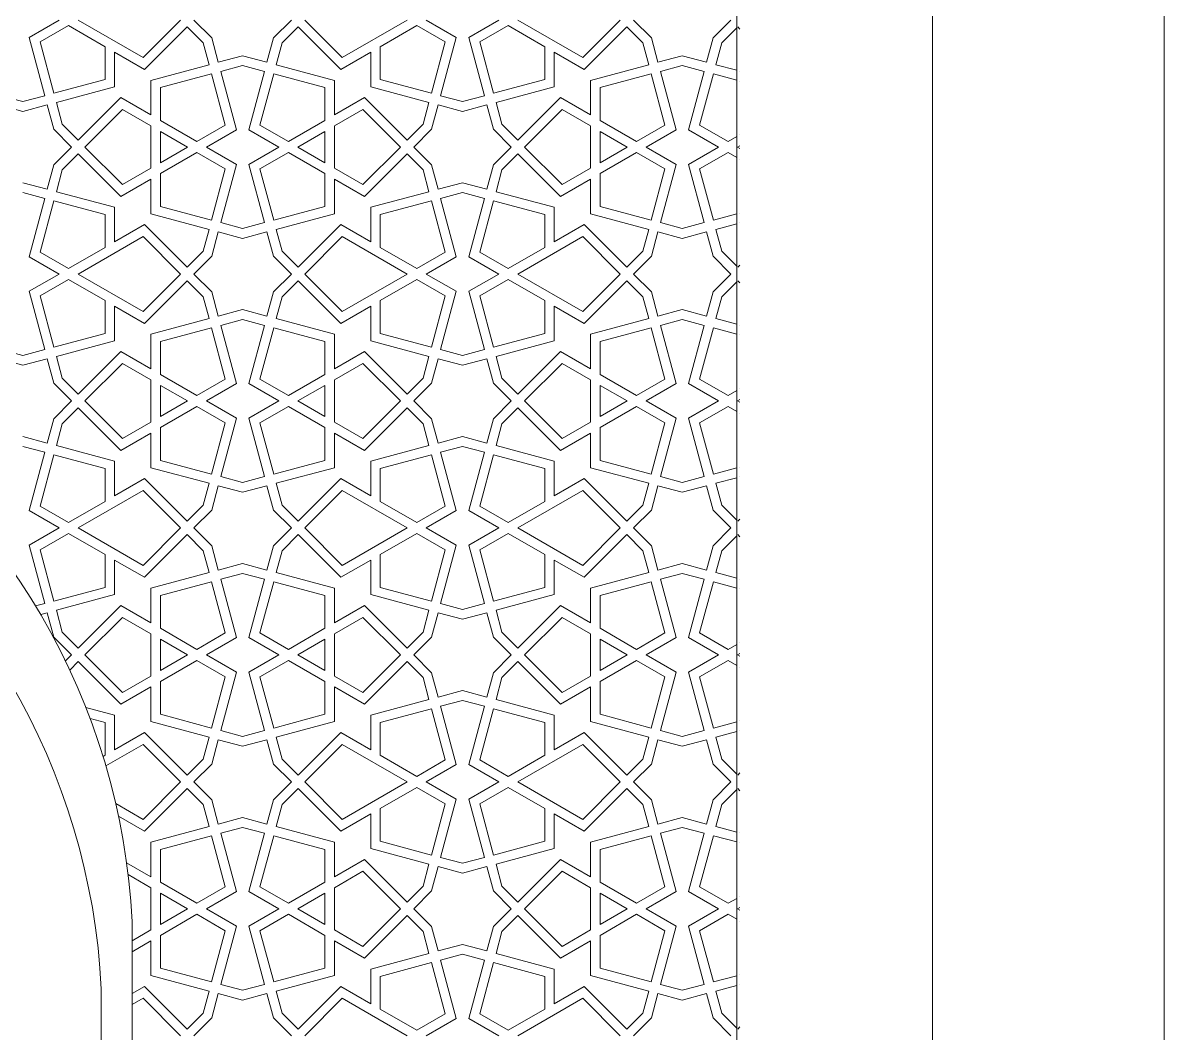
# Model space of a CAD drawing. Header units: metres. Extents: x 7064 to 15770, y 8440 to 11994.
# Drawn here: x 14855.9 to 15062.5, y 11085.3 to 11268.1 of the extents above; entities that cross this region are included whole.
import ezdxf

# ---------------------------------------------------------------- set-up
doc = ezdxf.new("R2010")
doc.units = ezdxf.units.M
doc.layers.add('GÖRÜNÜŞ 015-O4M', color=125, linetype='Continuous', lineweight=15)

msp = doc.modelspace()

# ---------------------------------------------------------------- linework, layer by layer
at = {"layer": 'GÖRÜNÜŞ 015-O4M', "color": 0}
for p, q in [((14857.054, 11265.489), (14862.48, 11268.621)), ((14859.057, 11264.659), (14864.2, 11267.628)), ((14870.814, 11263.81), (14864.2, 11267.628)), ((14877.676, 11261.834), (14865.92, 11268.621)), ((14884.464, 11268.621), (14877.676, 11261.834)), ((14885.68, 11267.405), (14877.959, 11259.684)), ((14888.579, 11264.506), (14885.68, 11267.405)), ((14890.122, 11265.396), (14886.897, 11268.621)), ((14901.293, 11265.396), (14904.518, 11268.621)), ((14902.835, 11264.506), (14905.735, 11267.405)), ((14905.735, 11267.405), (14913.456, 11259.684)), ((14906.951, 11268.621), (14913.739, 11261.834)), ((14913.739, 11261.834), (14925.495, 11268.621)), ((14920.601, 11263.81), (14927.215, 11267.628)), ((14932.358, 11264.659), (14927.215, 11267.628)), ((14934.361, 11265.489), (14928.935, 11268.621)), ((14936.629, 11265.489), (14942.055, 11268.621)), ((14938.632, 11264.659), (14943.775, 11267.628)), ((14950.389, 11263.81), (14943.775, 11267.628)), ((14957.252, 11261.834), (14945.495, 11268.621)), ((14964.04, 11268.621), (14957.252, 11261.834)), ((14965.256, 11267.405), (14957.535, 11259.684)), ((14968.155, 11264.506), (14965.256, 11267.405)), ((14969.697, 11265.396), (14966.472, 11268.621)), ((14980.869, 11265.396), (14984.094, 11268.621)), ((14982.411, 11264.506), (14985.127, 11267.222)), ((14985.31, 11267.405), (14985.707, 11267.008)), ((14859.88, 11254.942), (14857.054, 11265.489)), ((14861.541, 11255.387), (14859.057, 11264.659)), ((14890.122, 11265.396), (14891.302, 11260.991)), ((14901.293, 11265.396), (14900.113, 11260.991)), ((14929.874, 11255.387), (14932.358, 11264.659)), ((14931.535, 11254.942), (14934.361, 11265.489)), ((14939.455, 11254.942), (14936.629, 11265.489)), ((14941.117, 11255.387), (14938.632, 11264.659)), ((14969.697, 11265.396), (14970.878, 11260.991)), ((14980.869, 11265.396), (14979.688, 11260.991)), ((14870.814, 11257.871), (14870.814, 11263.81)), ((14877.959, 11259.684), (14872.534, 11262.817)), ((14872.534, 11256.552), (14872.534, 11262.817)), ((14888.579, 11264.506), (14889.641, 11260.546)), ((14902.835, 11264.506), (14901.774, 11260.546)), ((14913.456, 11259.684), (14918.881, 11262.817)), ((14918.881, 11256.552), (14918.881, 11262.817)), ((14920.601, 11257.871), (14920.601, 11263.81)), ((14950.389, 11257.871), (14950.389, 11263.81)), ((14957.535, 11259.684), (14952.109, 11262.817)), ((14952.109, 11256.552), (14952.109, 11262.817)), ((14968.155, 11264.506), (14969.216, 11260.546)), ((14982.411, 11264.506), (14981.35, 11260.546)), ((14889.641, 11260.546), (14879.094, 11257.72)), ((14895.707, 11262.171), (14891.302, 11260.991)), ((14895.707, 11262.171), (14900.113, 11260.991)), ((14901.774, 11260.546), (14912.321, 11257.72)), ((14969.216, 11260.546), (14958.669, 11257.72)), ((14975.283, 11262.171), (14970.878, 11260.991)), ((14975.283, 11262.171), (14979.688, 11260.991)), ((14981.35, 11260.546), (14985.127, 11259.534)), ((14890.086, 11258.884), (14880.814, 11256.4)), ((14890.086, 11258.884), (14892.57, 11249.612)), ((14895.707, 11260.391), (14891.747, 11259.33)), ((14891.747, 11259.33), (14894.573, 11248.782)), ((14895.707, 11260.391), (14899.668, 11259.33)), ((14899.668, 11259.33), (14896.842, 11248.782)), ((14901.329, 11258.884), (14898.845, 11249.612)), ((14901.329, 11258.884), (14910.601, 11256.4)), ((14969.661, 11258.884), (14960.389, 11256.4)), ((14969.661, 11258.884), (14972.146, 11249.612)), ((14975.283, 11260.391), (14971.323, 11259.33)), ((14971.323, 11259.33), (14974.149, 11248.782)), ((14975.283, 11260.391), (14979.243, 11259.33)), ((14979.243, 11259.33), (14976.417, 11248.782)), ((14980.905, 11258.884), (14978.42, 11249.612)), ((14980.905, 11258.884), (14985.127, 11257.753)), ((14985.702, 11259.38), (14985.707, 11259.378)), ((14861.541, 11255.387), (14870.814, 11257.871)), ((14861.986, 11253.725), (14872.534, 11256.552)), ((14879.094, 11257.72), (14879.094, 11251.455)), ((14880.814, 11256.4), (14880.814, 11250.461)), ((14910.601, 11256.4), (14910.601, 11250.461)), ((14912.321, 11257.72), (14912.321, 11251.455)), ((14929.428, 11253.725), (14918.881, 11256.552)), ((14929.874, 11255.387), (14920.601, 11257.871)), ((14941.117, 11255.387), (14950.389, 11257.871)), ((14941.562, 11253.725), (14952.109, 11256.552)), ((14958.669, 11257.72), (14958.669, 11251.455)), ((14960.389, 11256.4), (14960.389, 11250.461)), ((14985.702, 11257.599), (14985.707, 11257.597)), ((14855.92, 11253.881), (14851.959, 11254.942)), ((14855.92, 11253.881), (14859.88, 11254.942)), ((14865.947, 11246.866), (14873.668, 11254.587)), ((14873.668, 11254.587), (14879.094, 11251.455)), ((14917.747, 11254.587), (14912.321, 11251.455)), ((14925.468, 11246.866), (14917.747, 11254.587)), ((14935.495, 11253.881), (14931.535, 11254.942)), ((14935.495, 11253.881), (14939.455, 11254.942)), ((14945.522, 11246.866), (14953.243, 11254.587)), ((14953.243, 11254.587), (14958.669, 11251.455)), ((14855.92, 11252.1), (14851.514, 11253.28)), ((14855.92, 11252.1), (14860.325, 11253.28)), ((14861.506, 11248.875), (14860.325, 11253.28)), ((14863.048, 11249.765), (14861.986, 11253.725)), ((14867.163, 11245.65), (14873.951, 11252.438)), ((14873.951, 11252.438), (14879.094, 11249.468)), ((14917.464, 11252.438), (14912.321, 11249.468)), ((14924.252, 11245.65), (14917.464, 11252.438)), ((14928.367, 11249.765), (14929.428, 11253.725)), ((14929.909, 11248.875), (14931.09, 11253.28)), ((14935.495, 11252.1), (14931.09, 11253.28)), ((14935.495, 11252.1), (14939.901, 11253.28)), ((14941.081, 11248.875), (14939.901, 11253.28)), ((14942.623, 11249.765), (14941.562, 11253.725)), ((14946.739, 11245.65), (14953.526, 11252.438)), ((14953.526, 11252.438), (14958.669, 11249.468)), ((14880.814, 11250.461), (14887.428, 11246.643)), ((14910.601, 11250.461), (14903.987, 11246.643)), ((14960.389, 11250.461), (14967.003, 11246.643)), ((14861.506, 11248.875), (14864.731, 11245.65)), ((14863.048, 11249.765), (14865.947, 11246.866)), ((14879.094, 11241.831), (14879.094, 11249.468)), ((14880.814, 11248.475), (14885.708, 11245.65)), ((14880.814, 11242.824), (14880.814, 11248.475)), ((14887.428, 11246.643), (14892.57, 11249.612)), ((14889.148, 11245.65), (14894.573, 11248.782)), ((14902.267, 11245.65), (14896.842, 11248.782)), ((14903.987, 11246.643), (14898.845, 11249.612)), ((14910.601, 11248.475), (14905.707, 11245.65)), ((14910.601, 11242.824), (14910.601, 11248.475)), ((14912.321, 11241.831), (14912.321, 11249.468)), ((14928.367, 11249.765), (14925.468, 11246.866)), ((14929.909, 11248.875), (14926.684, 11245.65)), ((14941.081, 11248.875), (14944.306, 11245.65)), ((14942.623, 11249.765), (14945.522, 11246.866)), ((14958.669, 11241.831), (14958.669, 11249.468)), ((14960.389, 11248.475), (14965.283, 11245.65)), ((14960.389, 11242.824), (14960.389, 11248.475)), ((14967.003, 11246.643), (14972.146, 11249.612)), ((14968.723, 11245.65), (14974.149, 11248.782)), ((14981.843, 11245.65), (14976.417, 11248.782)), ((14983.563, 11246.643), (14978.42, 11249.612)), ((14985.127, 11247.546), (14983.563, 11246.643)), ((14985.707, 11247.881), (14985.702, 11247.878)), ((14861.506, 11242.425), (14864.731, 11245.65)), ((14863.048, 11241.535), (14865.947, 11244.434)), ((14865.947, 11244.434), (14873.668, 11236.713)), ((14867.163, 11245.65), (14873.951, 11238.862)), ((14880.814, 11242.824), (14885.708, 11245.65)), ((14880.814, 11240.838), (14887.428, 11244.657)), ((14887.428, 11244.657), (14892.57, 11241.688)), ((14889.148, 11245.65), (14894.573, 11242.517)), ((14902.267, 11245.65), (14896.842, 11242.517)), ((14903.987, 11244.657), (14898.845, 11241.688)), ((14910.601, 11240.838), (14903.987, 11244.657)), ((14910.601, 11242.824), (14905.707, 11245.65)), ((14924.252, 11245.65), (14917.464, 11238.862)), ((14925.468, 11244.434), (14917.747, 11236.713)), ((14928.367, 11241.535), (14925.468, 11244.434)), ((14929.909, 11242.425), (14926.684, 11245.65)), ((14941.081, 11242.425), (14944.306, 11245.65)), ((14942.623, 11241.535), (14945.522, 11244.434)), ((14945.522, 11244.434), (14953.243, 11236.713)), ((14946.739, 11245.65), (14953.526, 11238.862)), ((14960.389, 11242.824), (14965.283, 11245.65)), ((14960.389, 11240.838), (14967.003, 11244.657)), ((14967.003, 11244.657), (14972.146, 11241.688)), ((14968.723, 11245.65), (14974.149, 11242.517)), ((14981.843, 11245.65), (14976.417, 11242.517)), ((14983.563, 11244.657), (14978.42, 11241.688)), ((14985.127, 11243.754), (14983.563, 11244.657)), ((14985.707, 11245.895), (14985.283, 11245.65)), ((14985.707, 11245.405), (14985.283, 11245.65)), ((14861.506, 11242.425), (14860.325, 11238.019)), ((14891.747, 11231.97), (14894.573, 11242.517)), ((14899.668, 11231.97), (14896.842, 11242.517)), ((14929.909, 11242.425), (14931.09, 11238.019)), ((14941.081, 11242.425), (14939.901, 11238.019)), ((14971.323, 11231.97), (14974.149, 11242.517)), ((14979.243, 11231.97), (14976.417, 11242.517)), ((14985.707, 11243.419), (14985.702, 11243.422)), ((14863.048, 11241.535), (14861.986, 11237.574)), ((14873.951, 11238.862), (14879.094, 11241.831)), ((14880.814, 11234.9), (14880.814, 11240.838)), ((14890.086, 11232.415), (14892.57, 11241.688)), ((14901.329, 11232.415), (14898.845, 11241.688)), ((14910.601, 11234.9), (14910.601, 11240.838)), ((14917.464, 11238.862), (14912.321, 11241.831)), ((14928.367, 11241.535), (14929.428, 11237.574)), ((14942.623, 11241.535), (14941.562, 11237.574)), ((14953.526, 11238.862), (14958.669, 11241.831)), ((14960.389, 11234.9), (14960.389, 11240.838)), ((14969.661, 11232.415), (14972.146, 11241.688)), ((14980.905, 11232.415), (14978.42, 11241.688)), ((14855.92, 11239.2), (14860.325, 11238.019)), ((14873.668, 11236.713), (14879.094, 11239.845)), ((14879.094, 11233.58), (14879.094, 11239.845)), ((14912.321, 11233.58), (14912.321, 11239.845)), ((14917.747, 11236.713), (14912.321, 11239.845)), ((14935.495, 11239.2), (14931.09, 11238.019)), ((14935.495, 11239.2), (14939.901, 11238.019)), ((14953.243, 11236.713), (14958.669, 11239.845)), ((14958.669, 11233.58), (14958.669, 11239.845)), ((14855.92, 11237.419), (14859.88, 11236.358)), ((14859.88, 11236.358), (14857.054, 11225.811)), ((14861.541, 11235.913), (14859.057, 11226.641)), ((14861.541, 11235.913), (14870.814, 11233.428)), ((14861.986, 11237.574), (14872.534, 11234.748)), ((14929.428, 11237.574), (14918.881, 11234.748)), ((14929.874, 11235.913), (14920.601, 11233.428)), ((14929.874, 11235.913), (14932.358, 11226.641)), ((14935.495, 11237.419), (14931.535, 11236.358)), ((14931.535, 11236.358), (14934.361, 11225.811)), ((14935.495, 11237.419), (14939.455, 11236.358)), ((14939.455, 11236.358), (14936.629, 11225.811)), ((14941.117, 11235.913), (14938.632, 11226.641)), ((14941.117, 11235.913), (14950.389, 11233.428)), ((14941.562, 11237.574), (14952.109, 11234.748)), ((14872.534, 11234.748), (14872.534, 11228.483)), ((14890.086, 11232.415), (14880.814, 11234.9)), ((14901.329, 11232.415), (14910.601, 11234.9)), ((14918.881, 11234.748), (14918.881, 11228.483)), ((14952.109, 11234.748), (14952.109, 11228.483)), ((14969.661, 11232.415), (14960.389, 11234.9)), ((14985.702, 11233.701), (14985.707, 11233.702)), ((14870.814, 11233.428), (14870.814, 11227.49)), ((14877.959, 11231.616), (14872.534, 11228.483)), ((14885.68, 11223.895), (14877.959, 11231.616)), ((14889.641, 11230.754), (14879.094, 11233.58)), ((14895.707, 11230.909), (14891.747, 11231.97)), ((14895.707, 11230.909), (14899.668, 11231.97)), ((14901.774, 11230.754), (14912.321, 11233.58)), ((14905.735, 11223.895), (14913.456, 11231.616)), ((14913.456, 11231.616), (14918.881, 11228.483)), ((14920.601, 11233.428), (14920.601, 11227.49)), ((14950.389, 11233.428), (14950.389, 11227.49)), ((14957.535, 11231.616), (14952.109, 11228.483)), ((14965.256, 11223.895), (14957.535, 11231.616)), ((14969.216, 11230.754), (14958.669, 11233.58)), ((14975.283, 11230.909), (14971.323, 11231.97)), ((14975.283, 11230.909), (14979.243, 11231.97)), ((14980.905, 11232.415), (14985.127, 11233.547)), ((14981.35, 11230.754), (14985.127, 11231.766)), ((14985.702, 11231.92), (14985.707, 11231.922)), ((14888.579, 11226.794), (14889.641, 11230.754)), ((14890.122, 11225.903), (14891.302, 11230.309)), ((14895.707, 11229.128), (14891.302, 11230.309)), ((14895.707, 11229.128), (14900.113, 11230.309)), ((14901.293, 11225.903), (14900.113, 11230.309)), ((14902.835, 11226.794), (14901.774, 11230.754)), ((14968.155, 11226.794), (14969.216, 11230.754)), ((14969.697, 11225.903), (14970.878, 11230.309)), ((14975.283, 11229.128), (14970.878, 11230.309)), ((14975.283, 11229.128), (14979.688, 11230.309)), ((14980.869, 11225.903), (14979.688, 11230.309)), ((14982.411, 11226.794), (14981.35, 11230.754)), ((14870.814, 11227.49), (14864.2, 11223.671)), ((14877.676, 11229.466), (14865.92, 11222.678)), ((14884.464, 11222.678), (14877.676, 11229.466)), ((14906.951, 11222.678), (14913.739, 11229.466)), ((14913.739, 11229.466), (14925.495, 11222.678)), ((14920.601, 11227.49), (14927.215, 11223.671)), ((14950.389, 11227.49), (14943.775, 11223.671)), ((14957.252, 11229.466), (14945.495, 11222.678)), ((14964.04, 11222.678), (14957.252, 11229.466)), ((14857.054, 11225.811), (14862.48, 11222.678)), ((14859.057, 11226.641), (14864.2, 11223.671)), ((14888.579, 11226.794), (14885.68, 11223.895)), ((14890.122, 11225.903), (14886.897, 11222.678)), ((14901.293, 11225.903), (14904.518, 11222.678)), ((14902.835, 11226.794), (14905.735, 11223.895)), ((14932.358, 11226.641), (14927.215, 11223.671)), ((14934.361, 11225.811), (14928.935, 11222.678)), ((14936.629, 11225.811), (14942.055, 11222.678)), ((14938.632, 11226.641), (14943.775, 11223.671)), ((14968.155, 11226.794), (14965.256, 11223.895)), ((14969.697, 11225.903), (14966.472, 11222.678)), ((14980.869, 11225.903), (14984.094, 11222.678)), ((14982.411, 11226.794), (14985.127, 11224.078)), ((14985.31, 11223.895), (14985.707, 11224.292)), ((14857.054, 11219.546), (14862.48, 11222.678)), ((14859.057, 11218.716), (14864.2, 11221.685)), ((14870.814, 11217.867), (14864.2, 11221.685)), ((14877.676, 11215.891), (14865.92, 11222.678)), ((14884.464, 11222.678), (14877.676, 11215.891)), ((14885.68, 11221.462), (14877.959, 11213.741)), ((14888.579, 11218.563), (14885.68, 11221.462)), ((14890.122, 11219.453), (14886.897, 11222.678)), ((14901.293, 11219.453), (14904.518, 11222.678)), ((14902.835, 11218.563), (14905.735, 11221.462)), ((14905.735, 11221.462), (14913.456, 11213.741)), ((14906.951, 11222.678), (14913.739, 11215.891)), ((14913.739, 11215.891), (14925.495, 11222.678)), ((14920.601, 11217.867), (14927.215, 11221.685)), ((14932.358, 11218.716), (14927.215, 11221.685)), ((14934.361, 11219.546), (14928.935, 11222.678)), ((14936.629, 11219.546), (14942.055, 11222.678)), ((14938.632, 11218.716), (14943.775, 11221.685)), ((14950.389, 11217.867), (14943.775, 11221.685)), ((14957.252, 11215.891), (14945.495, 11222.678)), ((14964.04, 11222.678), (14957.252, 11215.891)), ((14965.256, 11221.462), (14957.535, 11213.741)), ((14968.155, 11218.563), (14965.256, 11221.462)), ((14969.697, 11219.453), (14966.472, 11222.678)), ((14980.869, 11219.453), (14984.094, 11222.678)), ((14982.411, 11218.563), (14985.127, 11221.279)), ((14985.31, 11221.462), (14985.707, 11221.065)), ((14859.88, 11208.999), (14857.054, 11219.546)), ((14890.122, 11219.453), (14891.302, 11215.048)), ((14901.293, 11219.453), (14900.113, 11215.048)), ((14931.535, 11208.999), (14934.361, 11219.546)), ((14939.455, 11208.999), (14936.629, 11219.546)), ((14969.697, 11219.453), (14970.878, 11215.048)), ((14980.869, 11219.453), (14979.688, 11215.048)), ((14861.541, 11209.444), (14859.057, 11218.716)), ((14870.814, 11211.928), (14870.814, 11217.867)), ((14888.579, 11218.563), (14889.641, 11214.603)), ((14902.835, 11218.563), (14901.774, 11214.603)), ((14920.601, 11211.928), (14920.601, 11217.867)), ((14929.874, 11209.444), (14932.358, 11218.716)), ((14941.117, 11209.444), (14938.632, 11218.716)), ((14950.389, 11211.928), (14950.389, 11217.867)), ((14968.155, 11218.563), (14969.216, 11214.603)), ((14982.411, 11218.563), (14981.35, 11214.603)), ((14877.959, 11213.741), (14872.534, 11216.874)), ((14872.534, 11210.609), (14872.534, 11216.874)), ((14895.707, 11216.228), (14891.302, 11215.048)), ((14895.707, 11216.228), (14900.113, 11215.048)), ((14913.456, 11213.741), (14918.881, 11216.874)), ((14918.881, 11210.609), (14918.881, 11216.874)), ((14957.535, 11213.741), (14952.109, 11216.874)), ((14952.109, 11210.609), (14952.109, 11216.874)), ((14975.283, 11216.228), (14970.878, 11215.048)), ((14975.283, 11216.228), (14979.688, 11215.048)), ((14889.641, 11214.603), (14879.094, 11211.777)), ((14895.707, 11214.448), (14891.747, 11213.387)), ((14891.747, 11213.387), (14894.573, 11202.839)), ((14895.707, 11214.448), (14899.668, 11213.387)), ((14899.668, 11213.387), (14896.842, 11202.839)), ((14901.774, 11214.603), (14912.321, 11211.777)), ((14969.216, 11214.603), (14958.669, 11211.777)), ((14975.283, 11214.448), (14971.323, 11213.387)), ((14971.323, 11213.387), (14974.149, 11202.839)), ((14975.283, 11214.448), (14979.243, 11213.387)), ((14979.243, 11213.387), (14976.417, 11202.839)), ((14981.35, 11214.603), (14985.127, 11213.591)), ((14985.702, 11213.437), (14985.707, 11213.435)), ((14861.541, 11209.444), (14870.814, 11211.928)), ((14879.094, 11211.777), (14879.094, 11205.512)), ((14890.086, 11212.941), (14880.814, 11210.457)), ((14890.086, 11212.941), (14892.57, 11203.669)), ((14901.329, 11212.941), (14898.845, 11203.669)), ((14901.329, 11212.941), (14910.601, 11210.457)), ((14912.321, 11211.777), (14912.321, 11205.512)), ((14929.874, 11209.444), (14920.601, 11211.928)), ((14941.117, 11209.444), (14950.389, 11211.928)), ((14958.669, 11211.777), (14958.669, 11205.512)), ((14969.661, 11212.941), (14960.389, 11210.457)), ((14969.661, 11212.941), (14972.146, 11203.669)), ((14980.905, 11212.941), (14978.42, 11203.669)), ((14980.905, 11212.941), (14985.127, 11211.81)), ((14985.702, 11211.656), (14985.707, 11211.654)), ((14855.92, 11207.938), (14851.959, 11208.999)), ((14855.92, 11207.938), (14859.88, 11208.999)), ((14861.986, 11207.782), (14872.534, 11210.609)), ((14880.814, 11210.457), (14880.814, 11204.519)), ((14910.601, 11210.457), (14910.601, 11204.519)), ((14929.428, 11207.782), (14918.881, 11210.609)), ((14935.495, 11207.938), (14931.535, 11208.999)), ((14935.495, 11207.938), (14939.455, 11208.999)), ((14941.562, 11207.782), (14952.109, 11210.609)), ((14960.389, 11210.457), (14960.389, 11204.519)), ((14855.92, 11206.157), (14851.514, 11207.337)), ((14855.92, 11206.157), (14860.325, 11207.337)), ((14861.506, 11202.932), (14860.325, 11207.337)), ((14863.048, 11203.822), (14861.986, 11207.782)), ((14865.947, 11200.923), (14873.668, 11208.644)), ((14873.668, 11208.644), (14879.094, 11205.512)), ((14917.747, 11208.644), (14912.321, 11205.512)), ((14925.468, 11200.923), (14917.747, 11208.644)), ((14928.367, 11203.822), (14929.428, 11207.782)), ((14929.909, 11202.932), (14931.09, 11207.337)), ((14935.495, 11206.157), (14931.09, 11207.337)), ((14935.495, 11206.157), (14939.901, 11207.337)), ((14941.081, 11202.932), (14939.901, 11207.337)), ((14942.623, 11203.822), (14941.562, 11207.782)), ((14945.522, 11200.923), (14953.243, 11208.644)), ((14953.243, 11208.644), (14958.669, 11205.512)), ((14867.163, 11199.707), (14873.951, 11206.495)), ((14873.951, 11206.495), (14879.094, 11203.525)), ((14917.464, 11206.495), (14912.321, 11203.525)), ((14924.252, 11199.707), (14917.464, 11206.495)), ((14946.739, 11199.707), (14953.526, 11206.495)), ((14953.526, 11206.495), (14958.669, 11203.525)), ((14861.506, 11202.932), (14864.731, 11199.707)), ((14863.048, 11203.822), (14865.947, 11200.923)), ((14879.094, 11195.888), (14879.094, 11203.525)), ((14880.814, 11204.519), (14887.428, 11200.7)), ((14887.428, 11200.7), (14892.57, 11203.669)), ((14889.148, 11199.707), (14894.573, 11202.839)), ((14902.267, 11199.707), (14896.842, 11202.839)), ((14903.987, 11200.7), (14898.845, 11203.669)), ((14910.601, 11204.519), (14903.987, 11200.7)), ((14912.321, 11195.888), (14912.321, 11203.525)), ((14928.367, 11203.822), (14925.468, 11200.923)), ((14929.909, 11202.932), (14926.684, 11199.707)), ((14941.081, 11202.932), (14944.306, 11199.707)), ((14942.623, 11203.822), (14945.522, 11200.923)), ((14958.669, 11195.888), (14958.669, 11203.525)), ((14960.389, 11204.519), (14967.003, 11200.7)), ((14967.003, 11200.7), (14972.146, 11203.669)), ((14968.723, 11199.707), (14974.149, 11202.839)), ((14981.843, 11199.707), (14976.417, 11202.839)), ((14983.563, 11200.7), (14978.42, 11203.669)), ((14880.814, 11202.532), (14885.708, 11199.707)), ((14880.814, 11196.881), (14880.814, 11202.532)), ((14910.601, 11202.532), (14905.707, 11199.707)), ((14910.601, 11196.881), (14910.601, 11202.532)), ((14960.389, 11202.532), (14965.283, 11199.707)), ((14960.389, 11196.881), (14960.389, 11202.532)), ((14985.127, 11201.603), (14983.563, 11200.7)), ((14985.707, 11201.938), (14985.702, 11201.935)), ((14861.506, 11196.482), (14864.731, 11199.707)), ((14867.163, 11199.707), (14873.951, 11192.919)), ((14880.814, 11196.881), (14885.708, 11199.707)), ((14880.814, 11194.895), (14887.428, 11198.714)), ((14887.428, 11198.714), (14892.57, 11195.745)), ((14889.148, 11199.707), (14894.573, 11196.574)), ((14902.267, 11199.707), (14896.842, 11196.574)), ((14903.987, 11198.714), (14898.845, 11195.745)), ((14910.601, 11194.895), (14903.987, 11198.714)), ((14910.601, 11196.881), (14905.707, 11199.707)), ((14924.252, 11199.707), (14917.464, 11192.919)), ((14929.909, 11196.482), (14926.684, 11199.707)), ((14941.081, 11196.482), (14944.306, 11199.707)), ((14946.739, 11199.707), (14953.526, 11192.919)), ((14960.389, 11196.881), (14965.283, 11199.707)), ((14960.389, 11194.895), (14967.003, 11198.714)), ((14967.003, 11198.714), (14972.146, 11195.745)), ((14968.723, 11199.707), (14974.149, 11196.574)), ((14981.843, 11199.707), (14976.417, 11196.574)), ((14983.563, 11198.714), (14978.42, 11195.745)), ((14985.127, 11197.811), (14983.563, 11198.714)), ((14985.707, 11199.952), (14985.283, 11199.707)), ((14985.707, 11199.462), (14985.283, 11199.707)), ((14863.048, 11195.592), (14865.947, 11198.491)), ((14865.947, 11198.491), (14873.668, 11190.77)), ((14891.747, 11186.027), (14894.573, 11196.574)), ((14899.668, 11186.027), (14896.842, 11196.574)), ((14925.468, 11198.491), (14917.747, 11190.77)), ((14928.367, 11195.592), (14925.468, 11198.491)), ((14942.623, 11195.592), (14945.522, 11198.491)), ((14945.522, 11198.491), (14953.243, 11190.77)), ((14971.323, 11186.027), (14974.149, 11196.574)), ((14979.243, 11186.027), (14976.417, 11196.574)), ((14985.707, 11197.476), (14985.702, 11197.479)), ((14861.506, 11196.482), (14860.325, 11192.076)), ((14863.048, 11195.592), (14861.986, 11191.631)), ((14873.951, 11192.919), (14879.094, 11195.888)), ((14880.814, 11188.957), (14880.814, 11194.895)), ((14890.086, 11186.472), (14892.57, 11195.745)), ((14901.329, 11186.472), (14898.845, 11195.745)), ((14910.601, 11188.957), (14910.601, 11194.895)), ((14917.464, 11192.919), (14912.321, 11195.888)), ((14928.367, 11195.592), (14929.428, 11191.631)), ((14929.909, 11196.482), (14931.09, 11192.076)), ((14941.081, 11196.482), (14939.901, 11192.076)), ((14942.623, 11195.592), (14941.562, 11191.631)), ((14953.526, 11192.919), (14958.669, 11195.888)), ((14960.389, 11188.957), (14960.389, 11194.895)), ((14969.661, 11186.472), (14972.146, 11195.745)), ((14980.905, 11186.472), (14978.42, 11195.745)), ((14855.92, 11193.257), (14860.325, 11192.076)), ((14873.668, 11190.77), (14879.094, 11193.902)), ((14879.094, 11187.637), (14879.094, 11193.902)), ((14912.321, 11187.637), (14912.321, 11193.902)), ((14917.747, 11190.77), (14912.321, 11193.902)), ((14935.495, 11193.257), (14931.09, 11192.076)), ((14935.495, 11193.257), (14939.901, 11192.076)), ((14953.243, 11190.77), (14958.669, 11193.902)), ((14958.669, 11187.637), (14958.669, 11193.902)), ((14855.92, 11191.476), (14859.88, 11190.415)), ((14859.88, 11190.415), (14857.054, 11179.868)), ((14861.986, 11191.631), (14872.534, 11188.805)), ((14929.428, 11191.631), (14918.881, 11188.805)), ((14935.495, 11191.476), (14931.535, 11190.415)), ((14931.535, 11190.415), (14934.361, 11179.868)), ((14935.495, 11191.476), (14939.455, 11190.415)), ((14939.455, 11190.415), (14936.629, 11179.868)), ((14941.562, 11191.631), (14952.109, 11188.805)), ((14861.541, 11189.97), (14859.057, 11180.698)), ((14861.541, 11189.97), (14870.814, 11187.485)), ((14872.534, 11188.805), (14872.534, 11182.54)), ((14890.086, 11186.472), (14880.814, 11188.957)), ((14901.329, 11186.472), (14910.601, 11188.957)), ((14918.881, 11188.805), (14918.881, 11182.54)), ((14929.874, 11189.97), (14920.601, 11187.485)), ((14929.874, 11189.97), (14932.358, 11180.698)), ((14941.117, 11189.97), (14938.632, 11180.698)), ((14941.117, 11189.97), (14950.389, 11187.485)), ((14952.109, 11188.805), (14952.109, 11182.54)), ((14969.661, 11186.472), (14960.389, 11188.957)), ((14870.814, 11187.485), (14870.814, 11181.547)), ((14889.641, 11184.811), (14879.094, 11187.637)), ((14901.774, 11184.811), (14912.321, 11187.637)), ((14920.601, 11187.485), (14920.601, 11181.547)), ((14950.389, 11187.485), (14950.389, 11181.547)), ((14969.216, 11184.811), (14958.669, 11187.637)), ((14980.905, 11186.472), (14985.127, 11187.604)), ((14985.702, 11187.758), (14985.707, 11187.759)), ((14877.959, 11185.673), (14872.534, 11182.54)), ((14885.68, 11177.952), (14877.959, 11185.673)), ((14888.579, 11180.851), (14889.641, 11184.811)), ((14890.122, 11179.96), (14891.302, 11184.366)), ((14895.707, 11183.185), (14891.302, 11184.366)), ((14895.707, 11184.966), (14891.747, 11186.027)), ((14895.707, 11184.966), (14899.668, 11186.027)), ((14895.707, 11183.185), (14900.113, 11184.366)), ((14901.293, 11179.96), (14900.113, 11184.366)), ((14902.835, 11180.851), (14901.774, 11184.811)), ((14905.735, 11177.952), (14913.456, 11185.673)), ((14913.456, 11185.673), (14918.881, 11182.54)), ((14957.535, 11185.673), (14952.109, 11182.54)), ((14965.256, 11177.952), (14957.535, 11185.673)), ((14968.155, 11180.851), (14969.216, 11184.811)), ((14969.697, 11179.96), (14970.878, 11184.366)), ((14975.283, 11183.185), (14970.878, 11184.366)), ((14975.283, 11184.966), (14971.323, 11186.027)), ((14975.283, 11184.966), (14979.243, 11186.027)), ((14975.283, 11183.185), (14979.688, 11184.366)), ((14980.869, 11179.96), (14979.688, 11184.366)), ((14981.35, 11184.811), (14985.127, 11185.823)), ((14982.411, 11180.851), (14981.35, 11184.811)), ((14985.702, 11185.977), (14985.707, 11185.979)), ((14877.676, 11183.523), (14865.92, 11176.735)), ((14884.464, 11176.735), (14877.676, 11183.523)), ((14906.951, 11176.735), (14913.739, 11183.523)), ((14913.739, 11183.523), (14925.495, 11176.735)), ((14957.252, 11183.523), (14945.495, 11176.735)), ((14964.04, 11176.735), (14957.252, 11183.523)), ((14859.057, 11180.698), (14864.2, 11177.728)), ((14870.814, 11181.547), (14864.2, 11177.728)), ((14888.579, 11180.851), (14885.68, 11177.952)), ((14890.122, 11179.96), (14886.897, 11176.735)), ((14901.293, 11179.96), (14904.518, 11176.735)), ((14902.835, 11180.851), (14905.735, 11177.952)), ((14920.601, 11181.547), (14927.215, 11177.728)), ((14932.358, 11180.698), (14927.215, 11177.728)), ((14938.632, 11180.698), (14943.775, 11177.728)), ((14950.389, 11181.547), (14943.775, 11177.728)), ((14968.155, 11180.851), (14965.256, 11177.952)), ((14969.697, 11179.96), (14966.472, 11176.735)), ((14980.869, 11179.96), (14984.094, 11176.735)), ((14982.411, 11180.851), (14985.127, 11178.135)), ((14857.054, 11179.868), (14862.48, 11176.735)), ((14934.361, 11179.868), (14928.935, 11176.735)), ((14936.629, 11179.868), (14942.055, 11176.735)), ((14985.31, 11177.952), (14985.707, 11178.349)), ((14857.054, 11173.603), (14862.48, 11176.735)), ((14877.676, 11169.948), (14865.92, 11176.735)), ((14884.464, 11176.735), (14877.676, 11169.948)), ((14890.122, 11173.51), (14886.897, 11176.735)), ((14901.293, 11173.51), (14904.518, 11176.735)), ((14906.951, 11176.735), (14913.739, 11169.948)), ((14913.739, 11169.948), (14925.495, 11176.735)), ((14934.361, 11173.603), (14928.935, 11176.735)), ((14936.629, 11173.603), (14942.055, 11176.735)), ((14957.252, 11169.948), (14945.495, 11176.735)), ((14964.04, 11176.735), (14957.252, 11169.948)), ((14969.697, 11173.51), (14966.472, 11176.735)), ((14980.869, 11173.51), (14984.094, 11176.735)), ((14859.057, 11172.773), (14864.2, 11175.742)), ((14870.814, 11171.924), (14864.2, 11175.742)), ((14885.68, 11175.519), (14877.959, 11167.798)), ((14888.579, 11172.62), (14885.68, 11175.519)), ((14902.835, 11172.62), (14905.735, 11175.519)), ((14905.735, 11175.519), (14913.456, 11167.798)), ((14920.601, 11171.924), (14927.215, 11175.742)), ((14932.358, 11172.773), (14927.215, 11175.742)), ((14938.632, 11172.773), (14943.775, 11175.742)), ((14950.389, 11171.924), (14943.775, 11175.742)), ((14965.256, 11175.519), (14957.535, 11167.798)), ((14968.155, 11172.62), (14965.256, 11175.519)), ((14982.411, 11172.62), (14985.127, 11175.336)), ((14985.31, 11175.519), (14985.707, 11175.122)), ((14859.88, 11163.056), (14857.054, 11173.603)), ((14861.541, 11163.501), (14859.057, 11172.773)), ((14870.814, 11165.985), (14870.814, 11171.924)), ((14888.579, 11172.62), (14889.641, 11168.66)), ((14890.122, 11173.51), (14891.302, 11169.105)), ((14901.293, 11173.51), (14900.113, 11169.105)), ((14902.835, 11172.62), (14901.774, 11168.66)), ((14920.601, 11165.985), (14920.601, 11171.924)), ((14929.874, 11163.501), (14932.358, 11172.773)), ((14931.535, 11163.056), (14934.361, 11173.603)), ((14939.455, 11163.056), (14936.629, 11173.603)), ((14941.117, 11163.501), (14938.632, 11172.773)), ((14950.389, 11165.985), (14950.389, 11171.924)), ((14968.155, 11172.62), (14969.216, 11168.66)), ((14969.697, 11173.51), (14970.878, 11169.105)), ((14980.869, 11173.51), (14979.688, 11169.105)), ((14982.411, 11172.62), (14981.35, 11168.66)), ((14877.959, 11167.798), (14872.534, 11170.931)), ((14872.534, 11164.666), (14872.534, 11170.931)), ((14895.707, 11170.285), (14891.302, 11169.105)), ((14895.707, 11170.285), (14900.113, 11169.105)), ((14913.456, 11167.798), (14918.881, 11170.931)), ((14918.881, 11164.666), (14918.881, 11170.931)), ((14957.535, 11167.798), (14952.109, 11170.931)), ((14952.109, 11164.666), (14952.109, 11170.931)), ((14975.283, 11170.285), (14970.878, 11169.105)), ((14975.283, 11170.285), (14979.688, 11169.105)), ((14889.641, 11168.66), (14879.094, 11165.834)), ((14895.707, 11168.505), (14891.747, 11167.444)), ((14895.707, 11168.505), (14899.668, 11167.444)), ((14901.774, 11168.66), (14912.321, 11165.834)), ((14969.216, 11168.66), (14958.669, 11165.834)), ((14975.283, 11168.505), (14971.323, 11167.444)), ((14975.283, 11168.505), (14979.243, 11167.444)), ((14981.35, 11168.66), (14985.127, 11167.648)), ((14861.541, 11163.501), (14870.814, 11165.985)), ((14879.094, 11165.834), (14879.094, 11159.569)), ((14890.086, 11166.998), (14880.814, 11164.514)), ((14890.086, 11166.998), (14892.57, 11157.726)), ((14891.747, 11167.444), (14894.573, 11156.896)), ((14899.668, 11167.444), (14896.842, 11156.896)), ((14901.329, 11166.998), (14898.845, 11157.726)), ((14901.329, 11166.998), (14910.601, 11164.514)), ((14912.321, 11165.834), (14912.321, 11159.569)), ((14929.874, 11163.501), (14920.601, 11165.985)), ((14941.117, 11163.501), (14950.389, 11165.985)), ((14958.669, 11165.834), (14958.669, 11159.569)), ((14969.661, 11166.998), (14960.389, 11164.514)), ((14969.661, 11166.998), (14972.146, 11157.726)), ((14971.323, 11167.444), (14974.149, 11156.896)), ((14979.243, 11167.444), (14976.417, 11156.896)), ((14980.905, 11166.998), (14978.42, 11157.726)), ((14980.905, 11166.998), (14985.127, 11165.867)), ((14985.702, 11167.494), (14985.707, 11167.492)), ((14985.702, 11165.713), (14985.707, 11165.711)), ((14861.986, 11161.839), (14872.534, 11164.666)), ((14880.814, 11164.514), (14880.814, 11158.576)), ((14910.601, 11164.514), (14910.601, 11158.576)), ((14929.428, 11161.839), (14918.881, 11164.666)), ((14941.562, 11161.839), (14952.109, 11164.666)), ((14960.389, 11164.514), (14960.389, 11158.576)), ((14858.242, 11162.617), (14859.88, 11163.056)), ((14859.155, 11161.081), (14860.325, 11161.394)), ((14861.506, 11156.989), (14860.325, 11161.394)), ((14863.048, 11157.879), (14861.986, 11161.839)), ((14865.947, 11154.98), (14873.668, 11162.701)), ((14873.668, 11162.701), (14879.094, 11159.569)), ((14917.747, 11162.701), (14912.321, 11159.569)), ((14925.468, 11154.98), (14917.747, 11162.701)), ((14928.367, 11157.879), (14929.428, 11161.839)), ((14929.909, 11156.989), (14931.09, 11161.394)), ((14935.495, 11160.214), (14931.09, 11161.394)), ((14935.495, 11161.995), (14931.535, 11163.056)), ((14935.495, 11161.995), (14939.455, 11163.056)), ((14935.495, 11160.214), (14939.901, 11161.394)), ((14941.081, 11156.989), (14939.901, 11161.394)), ((14942.623, 11157.879), (14941.562, 11161.839)), ((14945.522, 11154.98), (14953.243, 11162.701)), ((14953.243, 11162.701), (14958.669, 11159.569)), ((14867.163, 11153.764), (14873.951, 11160.552)), ((14873.951, 11160.552), (14879.094, 11157.582)), ((14917.464, 11160.552), (14912.321, 11157.582)), ((14924.252, 11153.764), (14917.464, 11160.552)), ((14946.739, 11153.764), (14953.526, 11160.552)), ((14953.526, 11160.552), (14958.669, 11157.582)), ((14863.048, 11157.879), (14865.947, 11154.98)), ((14879.094, 11149.945), (14879.094, 11157.582)), ((14880.814, 11158.576), (14887.428, 11154.757)), ((14887.428, 11154.757), (14892.57, 11157.726)), ((14903.987, 11154.757), (14898.845, 11157.726)), ((14910.601, 11158.576), (14903.987, 11154.757)), ((14912.321, 11149.945), (14912.321, 11157.582)), ((14928.367, 11157.879), (14925.468, 11154.98)), ((14942.623, 11157.879), (14945.522, 11154.98)), ((14958.669, 11149.945), (14958.669, 11157.582)), ((14960.389, 11158.576), (14967.003, 11154.757)), ((14967.003, 11154.757), (14972.146, 11157.726)), ((14983.563, 11154.757), (14978.42, 11157.726)), ((14861.506, 11156.989), (14864.731, 11153.764)), ((14880.814, 11156.589), (14885.708, 11153.764)), ((14880.814, 11150.938), (14880.814, 11156.589)), ((14889.148, 11153.764), (14894.573, 11156.896)), ((14902.267, 11153.764), (14896.842, 11156.896)), ((14910.601, 11156.589), (14905.707, 11153.764)), ((14910.601, 11150.938), (14910.601, 11156.589)), ((14929.909, 11156.989), (14926.684, 11153.764)), ((14941.081, 11156.989), (14944.306, 11153.764)), ((14960.389, 11156.589), (14965.283, 11153.764)), ((14960.389, 11150.938), (14960.389, 11156.589)), ((14968.723, 11153.764), (14974.149, 11156.896)), ((14981.843, 11153.764), (14976.417, 11156.896)), ((14985.127, 11155.66), (14983.563, 11154.757)), ((14985.707, 11155.995), (14985.702, 11155.992)), ((14863.64, 11152.674), (14864.731, 11153.764)), ((14867.163, 11153.764), (14873.951, 11146.976)), ((14880.814, 11150.938), (14885.708, 11153.764)), ((14889.148, 11153.764), (14894.573, 11150.631)), ((14902.267, 11153.764), (14896.842, 11150.631)), ((14910.601, 11150.938), (14905.707, 11153.764)), ((14924.252, 11153.764), (14917.464, 11146.976)), ((14929.909, 11150.539), (14926.684, 11153.764)), ((14941.081, 11150.539), (14944.306, 11153.764)), ((14946.739, 11153.764), (14953.526, 11146.976)), ((14960.389, 11150.938), (14965.283, 11153.764)), ((14968.723, 11153.764), (14974.149, 11150.631)), ((14981.843, 11153.764), (14976.417, 11150.631)), ((14985.707, 11154.009), (14985.283, 11153.764)), ((14985.707, 11153.519), (14985.283, 11153.764)), ((14864.424, 11151.025), (14865.947, 11152.548)), ((14865.947, 11152.548), (14873.668, 11144.827)), ((14880.814, 11148.952), (14887.428, 11152.771)), ((14887.428, 11152.771), (14892.57, 11149.802)), ((14903.987, 11152.771), (14898.845, 11149.802)), ((14910.601, 11148.952), (14903.987, 11152.771)), ((14925.468, 11152.548), (14917.747, 11144.827)), ((14928.367, 11149.649), (14925.468, 11152.548)), ((14942.623, 11149.649), (14945.522, 11152.548)), ((14945.522, 11152.548), (14953.243, 11144.827)), ((14960.389, 11148.952), (14967.003, 11152.771)), ((14967.003, 11152.771), (14972.146, 11149.802)), ((14983.563, 11152.771), (14978.42, 11149.802)), ((14985.127, 11151.868), (14983.563, 11152.771)), ((14985.707, 11151.533), (14985.702, 11151.536)), ((14873.951, 11146.976), (14879.094, 11149.945)), ((14890.086, 11140.529), (14892.57, 11149.802)), ((14891.747, 11140.084), (14894.573, 11150.631)), ((14899.668, 11140.084), (14896.842, 11150.631)), ((14901.329, 11140.529), (14898.845, 11149.802)), ((14917.464, 11146.976), (14912.321, 11149.945)), ((14928.367, 11149.649), (14929.428, 11145.688)), ((14929.909, 11150.539), (14931.09, 11146.133)), ((14941.081, 11150.539), (14939.901, 11146.133)), ((14942.623, 11149.649), (14941.562, 11145.688)), ((14953.526, 11146.976), (14958.669, 11149.945)), ((14969.661, 11140.529), (14972.146, 11149.802)), ((14971.323, 11140.084), (14974.149, 11150.631)), ((14979.243, 11140.084), (14976.417, 11150.631)), ((14980.905, 11140.529), (14978.42, 11149.802)), ((14873.668, 11144.827), (14879.094, 11147.959)), ((14879.094, 11141.694), (14879.094, 11147.959)), ((14880.814, 11143.014), (14880.814, 11148.952)), ((14910.601, 11143.014), (14910.601, 11148.952)), ((14912.321, 11141.694), (14912.321, 11147.959)), ((14917.747, 11144.827), (14912.321, 11147.959)), ((14935.495, 11147.314), (14931.09, 11146.133)), ((14935.495, 11147.314), (14939.901, 11146.133)), ((14953.243, 11144.827), (14958.669, 11147.959)), ((14958.669, 11141.694), (14958.669, 11147.959)), ((14960.389, 11143.014), (14960.389, 11148.952)), ((14929.428, 11145.688), (14918.881, 11142.862)), ((14935.495, 11145.533), (14931.535, 11144.472)), ((14935.495, 11145.533), (14939.455, 11144.472)), ((14941.562, 11145.688), (14952.109, 11142.862)), ((14867.333, 11144.256), (14872.534, 11142.862)), ((14872.534, 11142.862), (14872.534, 11136.597)), ((14890.086, 11140.529), (14880.814, 11143.014)), ((14901.329, 11140.529), (14910.601, 11143.014)), ((14918.881, 11142.862), (14918.881, 11136.597)), ((14929.874, 11144.027), (14920.601, 11141.542)), ((14929.874, 11144.027), (14932.358, 11134.755)), ((14931.535, 11144.472), (14934.361, 11133.925)), ((14939.455, 11144.472), (14936.629, 11133.925)), ((14941.117, 11144.027), (14938.632, 11134.755)), ((14941.117, 11144.027), (14950.389, 11141.542)), ((14952.109, 11142.862), (14952.109, 11136.597)), ((14969.661, 11140.529), (14960.389, 11143.014)), ((14868.096, 11142.271), (14870.814, 11141.542)), ((14870.814, 11141.542), (14870.814, 11135.604)), ((14889.641, 11138.868), (14879.094, 11141.694)), ((14901.774, 11138.868), (14912.321, 11141.694)), ((14920.601, 11141.542), (14920.601, 11135.604)), ((14950.389, 11141.542), (14950.389, 11135.604)), ((14969.216, 11138.868), (14958.669, 11141.694)), ((14980.905, 11140.529), (14985.127, 11141.661)), ((14985.702, 11141.815), (14985.707, 11141.816)), ((14877.959, 11139.73), (14872.534, 11136.597)), ((14885.68, 11132.009), (14877.959, 11139.73)), ((14888.579, 11134.908), (14889.641, 11138.868)), ((14895.707, 11139.023), (14891.747, 11140.084)), ((14895.707, 11139.023), (14899.668, 11140.084)), ((14902.835, 11134.908), (14901.774, 11138.868)), ((14905.735, 11132.009), (14913.456, 11139.73)), ((14913.456, 11139.73), (14918.881, 11136.597)), ((14957.535, 11139.73), (14952.109, 11136.597)), ((14965.256, 11132.009), (14957.535, 11139.73)), ((14968.155, 11134.908), (14969.216, 11138.868)), ((14975.283, 11139.023), (14971.323, 11140.084)), ((14975.283, 11139.023), (14979.243, 11140.084)), ((14981.35, 11138.868), (14985.127, 11139.88)), ((14982.411, 11134.908), (14981.35, 11138.868)), ((14985.702, 11140.034), (14985.707, 11140.036)), ((14877.676, 11137.58), (14870.95, 11133.697)), ((14884.464, 11130.792), (14877.676, 11137.58)), ((14890.122, 11134.017), (14891.302, 11138.423)), ((14895.707, 11137.242), (14891.302, 11138.423)), ((14895.707, 11137.242), (14900.113, 11138.423)), ((14901.293, 11134.017), (14900.113, 11138.423)), ((14906.951, 11130.792), (14913.739, 11137.58)), ((14913.739, 11137.58), (14925.495, 11130.792)), ((14957.252, 11137.58), (14945.495, 11130.792)), ((14964.04, 11130.792), (14957.252, 11137.58)), ((14969.697, 11134.017), (14970.878, 11138.423)), ((14975.283, 11137.242), (14970.878, 11138.423)), ((14975.283, 11137.242), (14979.688, 11138.423)), ((14980.869, 11134.017), (14979.688, 11138.423)), ((14870.814, 11135.604), (14870.442, 11135.39)), ((14888.579, 11134.908), (14885.68, 11132.009)), ((14902.835, 11134.908), (14905.735, 11132.009)), ((14920.601, 11135.604), (14927.215, 11131.785)), ((14932.358, 11134.755), (14927.215, 11131.785)), ((14938.632, 11134.755), (14943.775, 11131.785)), ((14950.389, 11135.604), (14943.775, 11131.785)), ((14968.155, 11134.908), (14965.256, 11132.009)), ((14982.411, 11134.908), (14985.127, 11132.192)), ((14890.122, 11134.017), (14886.897, 11130.792)), ((14901.293, 11134.017), (14904.518, 11130.792)), ((14934.361, 11133.925), (14928.935, 11130.792)), ((14936.629, 11133.925), (14942.055, 11130.792)), ((14969.697, 11134.017), (14966.472, 11130.792)), ((14980.869, 11134.017), (14984.094, 11130.792)), ((14884.464, 11130.792), (14877.676, 11124.005)), ((14890.122, 11127.567), (14886.897, 11130.792)), ((14901.293, 11127.567), (14904.518, 11130.792)), ((14906.951, 11130.792), (14913.739, 11124.005)), ((14913.739, 11124.005), (14925.495, 11130.792)), ((14934.361, 11127.66), (14928.935, 11130.792)), ((14936.629, 11127.66), (14942.055, 11130.792)), ((14957.252, 11124.005), (14945.495, 11130.792)), ((14964.04, 11130.792), (14957.252, 11124.005)), ((14969.697, 11127.567), (14966.472, 11130.792)), ((14980.869, 11127.567), (14984.094, 11130.792)), ((14985.31, 11132.009), (14985.707, 11132.406)), ((14885.68, 11129.576), (14877.959, 11121.855)), ((14888.579, 11126.677), (14885.68, 11129.576)), ((14902.835, 11126.677), (14905.735, 11129.576)), ((14905.735, 11129.576), (14913.456, 11121.855)), ((14920.601, 11125.981), (14927.215, 11129.799)), ((14932.358, 11126.83), (14927.215, 11129.799)), ((14938.632, 11126.83), (14943.775, 11129.799)), ((14950.389, 11125.981), (14943.775, 11129.799)), ((14965.256, 11129.576), (14957.535, 11121.855)), ((14968.155, 11126.677), (14965.256, 11129.576)), ((14982.411, 11126.677), (14985.127, 11129.393)), ((14985.31, 11129.576), (14985.707, 11129.179)), ((14877.676, 11124.005), (14872.736, 11126.857)), ((14888.579, 11126.677), (14889.641, 11122.717)), ((14890.122, 11127.567), (14891.302, 11123.162)), ((14901.293, 11127.567), (14900.113, 11123.162)), ((14902.835, 11126.677), (14901.774, 11122.717)), ((14929.874, 11117.558), (14932.358, 11126.83)), ((14931.535, 11117.113), (14934.361, 11127.66)), ((14939.455, 11117.113), (14936.629, 11127.66)), ((14941.117, 11117.558), (14938.632, 11126.83)), ((14968.155, 11126.677), (14969.216, 11122.717)), ((14969.697, 11127.567), (14970.878, 11123.162)), ((14980.869, 11127.567), (14979.688, 11123.162)), ((14982.411, 11126.677), (14981.35, 11122.717)), ((14877.959, 11121.855), (14873.237, 11124.582)), ((14895.707, 11124.342), (14891.302, 11123.162)), ((14895.707, 11124.342), (14900.113, 11123.162)), ((14913.456, 11121.855), (14918.881, 11124.988)), ((14918.881, 11118.723), (14918.881, 11124.988)), ((14920.601, 11120.042), (14920.601, 11125.981)), ((14950.389, 11120.042), (14950.389, 11125.981)), ((14957.535, 11121.855), (14952.109, 11124.988)), ((14952.109, 11118.723), (14952.109, 11124.988)), ((14975.283, 11124.342), (14970.878, 11123.162)), ((14975.283, 11124.342), (14979.688, 11123.162)), ((14889.641, 11122.717), (14879.094, 11119.891)), ((14895.707, 11122.562), (14891.747, 11121.501)), ((14895.707, 11122.562), (14899.668, 11121.501)), ((14901.774, 11122.717), (14912.321, 11119.891)), ((14969.216, 11122.717), (14958.669, 11119.891)), ((14975.283, 11122.562), (14971.323, 11121.501)), ((14975.283, 11122.562), (14979.243, 11121.501)), ((14981.35, 11122.717), (14985.127, 11121.705)), ((14890.086, 11121.055), (14880.814, 11118.571)), ((14890.086, 11121.055), (14892.57, 11111.783)), ((14891.747, 11121.501), (14894.573, 11110.953)), ((14899.668, 11121.501), (14896.842, 11110.953)), ((14901.329, 11121.055), (14898.845, 11111.783)), ((14901.329, 11121.055), (14910.601, 11118.571)), ((14969.661, 11121.055), (14960.389, 11118.571)), ((14969.661, 11121.055), (14972.146, 11111.783)), ((14971.323, 11121.501), (14974.149, 11110.953)), ((14979.243, 11121.501), (14976.417, 11110.953)), ((14980.905, 11121.055), (14978.42, 11111.783)), ((14980.905, 11121.055), (14985.127, 11119.924)), ((14985.702, 11121.551), (14985.707, 11121.549)), ((14879.094, 11119.891), (14879.094, 11113.626)), ((14880.814, 11118.571), (14880.814, 11112.633)), ((14910.601, 11118.571), (14910.601, 11112.633)), ((14912.321, 11119.891), (14912.321, 11113.626)), ((14929.428, 11115.897), (14918.881, 11118.723)), ((14929.874, 11117.558), (14920.601, 11120.042)), ((14941.117, 11117.558), (14950.389, 11120.042)), ((14941.562, 11115.897), (14952.109, 11118.723)), ((14958.669, 11119.891), (14958.669, 11113.626)), ((14960.389, 11118.571), (14960.389, 11112.633)), ((14985.702, 11119.77), (14985.707, 11119.769)), ((14874.703, 11116.161), (14879.094, 11113.626)), ((14917.747, 11116.758), (14912.321, 11113.626)), ((14925.468, 11109.037), (14917.747, 11116.758)), ((14935.495, 11116.052), (14931.535, 11117.113)), ((14935.495, 11116.052), (14939.455, 11117.113)), ((14945.522, 11109.037), (14953.243, 11116.758)), ((14953.243, 11116.758), (14958.669, 11113.626)), ((14874.98, 11114.015), (14879.094, 11111.64)), ((14917.464, 11114.609), (14912.321, 11111.64)), ((14924.252, 11107.821), (14917.464, 11114.609)), ((14928.367, 11111.936), (14929.428, 11115.897)), ((14929.909, 11111.046), (14931.09, 11115.451)), ((14935.495, 11114.271), (14931.09, 11115.451)), ((14935.495, 11114.271), (14939.901, 11115.451)), ((14941.081, 11111.046), (14939.901, 11115.451)), ((14942.623, 11111.936), (14941.562, 11115.897)), ((14946.739, 11107.821), (14953.526, 11114.609)), ((14953.526, 11114.609), (14958.669, 11111.64)), ((14880.814, 11112.633), (14887.428, 11108.814)), ((14910.601, 11112.633), (14903.987, 11108.814)), ((14928.367, 11111.936), (14925.468, 11109.037)), ((14942.623, 11111.936), (14945.522, 11109.037)), ((14960.389, 11112.633), (14967.003, 11108.814)), ((14879.094, 11104.002), (14879.094, 11111.64)), ((14880.814, 11110.646), (14885.708, 11107.821)), ((14880.814, 11104.995), (14880.814, 11110.646)), ((14887.428, 11108.814), (14892.57, 11111.783)), ((14889.148, 11107.821), (14894.573, 11110.953)), ((14902.267, 11107.821), (14896.842, 11110.953)), ((14903.987, 11108.814), (14898.845, 11111.783)), ((14910.601, 11110.646), (14905.707, 11107.821)), ((14910.601, 11104.995), (14910.601, 11110.646)), ((14912.321, 11104.002), (14912.321, 11111.64)), ((14929.909, 11111.046), (14926.684, 11107.821)), ((14941.081, 11111.046), (14944.306, 11107.821)), ((14958.669, 11104.002), (14958.669, 11111.64)), ((14960.389, 11110.646), (14965.283, 11107.821)), ((14960.389, 11104.995), (14960.389, 11110.646)), ((14967.003, 11108.814), (14972.146, 11111.783)), ((14968.723, 11107.821), (14974.149, 11110.953)), ((14981.843, 11107.821), (14976.417, 11110.953)), ((14983.563, 11108.814), (14978.42, 11111.783)), ((14985.707, 11110.052), (14985.702, 11110.049)), ((14880.814, 11104.995), (14885.708, 11107.821)), ((14889.148, 11107.821), (14894.573, 11104.688)), ((14902.267, 11107.821), (14896.842, 11104.688)), ((14910.601, 11104.995), (14905.707, 11107.821)), ((14924.252, 11107.821), (14917.464, 11101.033)), ((14929.909, 11104.596), (14926.684, 11107.821)), ((14941.081, 11104.596), (14944.306, 11107.821)), ((14946.739, 11107.821), (14953.526, 11101.033)), ((14960.389, 11104.995), (14965.283, 11107.821)), ((14968.723, 11107.821), (14974.149, 11104.688)), ((14981.843, 11107.821), (14976.417, 11104.688)), ((14985.127, 11109.717), (14983.563, 11108.814)), ((14985.707, 11108.066), (14985.283, 11107.821)), ((14985.707, 11107.576), (14985.283, 11107.821)), ((14880.814, 11103.009), (14887.428, 11106.828)), ((14887.428, 11106.828), (14892.57, 11103.859)), ((14903.987, 11106.828), (14898.845, 11103.859)), ((14910.601, 11103.009), (14903.987, 11106.828)), ((14925.468, 11106.605), (14917.747, 11098.884)), ((14928.367, 11103.706), (14925.468, 11106.605)), ((14942.623, 11103.706), (14945.522, 11106.605)), ((14945.522, 11106.605), (14953.243, 11098.884)), ((14960.389, 11103.009), (14967.003, 11106.828)), ((14967.003, 11106.828), (14972.146, 11103.859)), ((14983.563, 11106.828), (14978.42, 11103.859)), ((14985.127, 11105.925), (14983.563, 11106.828)), ((14985.707, 11105.59), (14985.702, 11105.593)), ((14875.702, 11102.044), (14879.094, 11104.002)), ((14890.086, 11094.586), (14892.57, 11103.859)), ((14891.747, 11094.141), (14894.573, 11104.688)), ((14899.668, 11094.141), (14896.842, 11104.688)), ((14901.329, 11094.586), (14898.845, 11103.859)), ((14917.464, 11101.033), (14912.321, 11104.002)), ((14928.367, 11103.706), (14929.428, 11099.745)), ((14929.909, 11104.596), (14931.09, 11100.19)), ((14941.081, 11104.596), (14939.901, 11100.19)), ((14942.623, 11103.706), (14941.562, 11099.745)), ((14953.526, 11101.033), (14958.669, 11104.002)), ((14969.661, 11094.586), (14972.146, 11103.859)), ((14971.323, 11094.141), (14974.149, 11104.688)), ((14979.243, 11094.141), (14976.417, 11104.688)), ((14980.905, 11094.586), (14978.42, 11103.859)), ((14875.702, 11100.058), (14879.094, 11102.016)), ((14879.094, 11095.751), (14879.094, 11102.016)), ((14880.814, 11097.071), (14880.814, 11103.009)), ((14910.601, 11097.071), (14910.601, 11103.009)), ((14912.321, 11095.751), (14912.321, 11102.016)), ((14917.747, 11098.884), (14912.321, 11102.016)), ((14953.243, 11098.884), (14958.669, 11102.016)), ((14958.669, 11095.751), (14958.669, 11102.016)), ((14960.389, 11097.071), (14960.389, 11103.009)), ((14929.428, 11099.745), (14918.881, 11096.919)), ((14935.495, 11101.371), (14931.09, 11100.19)), ((14935.495, 11099.59), (14931.535, 11098.529)), ((14935.495, 11101.371), (14939.901, 11100.19)), ((14935.495, 11099.59), (14939.455, 11098.529)), ((14941.562, 11099.745), (14952.109, 11096.919)), ((14929.874, 11098.084), (14920.601, 11095.599)), ((14929.874, 11098.084), (14932.358, 11088.812)), ((14931.535, 11098.529), (14934.361, 11087.982)), ((14939.455, 11098.529), (14936.629, 11087.982)), ((14941.117, 11098.084), (14938.632, 11088.812)), ((14941.117, 11098.084), (14950.389, 11095.599)), ((14889.641, 11092.925), (14879.094, 11095.751)), ((14890.086, 11094.586), (14880.814, 11097.071)), ((14901.329, 11094.586), (14910.601, 11097.071)), ((14901.774, 11092.925), (14912.321, 11095.751)), ((14918.881, 11096.919), (14918.881, 11090.654)), ((14920.601, 11095.599), (14920.601, 11089.661)), ((14950.389, 11095.599), (14950.389, 11089.661)), ((14952.109, 11096.919), (14952.109, 11090.654)), ((14969.216, 11092.925), (14958.669, 11095.751)), ((14969.661, 11094.586), (14960.389, 11097.071)), ((14980.905, 11094.586), (14985.127, 11095.718)), ((14985.702, 11095.872), (14985.707, 11095.873)), ((14877.959, 11093.787), (14875.702, 11092.483)), ((14885.68, 11086.066), (14877.959, 11093.787)), ((14895.707, 11093.08), (14891.747, 11094.141)), ((14895.707, 11093.08), (14899.668, 11094.141)), ((14905.735, 11086.066), (14913.456, 11093.787)), ((14913.456, 11093.787), (14918.881, 11090.654)), ((14957.535, 11093.787), (14952.109, 11090.654)), ((14965.256, 11086.066), (14957.535, 11093.787)), ((14975.283, 11093.08), (14971.323, 11094.141)), ((14975.283, 11093.08), (14979.243, 11094.141)), ((14981.35, 11092.925), (14985.127, 11093.937)), ((14985.702, 11094.091), (14985.707, 11094.093)), ((14877.676, 11091.637), (14875.702, 11090.497)), ((14884.464, 11084.849), (14877.676, 11091.637)), ((14888.579, 11088.965), (14889.641, 11092.925)), ((14890.122, 11088.074), (14891.302, 11092.48)), ((14895.707, 11091.299), (14891.302, 11092.48)), ((14895.707, 11091.299), (14900.113, 11092.48)), ((14901.293, 11088.074), (14900.113, 11092.48)), ((14902.835, 11088.965), (14901.774, 11092.925)), ((14906.951, 11084.849), (14913.739, 11091.637)), ((14913.739, 11091.637), (14925.495, 11084.849)), ((14957.252, 11091.637), (14945.495, 11084.849)), ((14964.04, 11084.849), (14957.252, 11091.637)), ((14968.155, 11088.965), (14969.216, 11092.925)), ((14969.697, 11088.074), (14970.878, 11092.48)), ((14975.283, 11091.299), (14970.878, 11092.48)), ((14975.283, 11091.299), (14979.688, 11092.48)), ((14980.869, 11088.074), (14979.688, 11092.48)), ((14982.411, 11088.965), (14981.35, 11092.925)), ((14920.601, 11089.661), (14927.215, 11085.842)), ((14950.389, 11089.661), (14943.775, 11085.842)), ((14888.579, 11088.965), (14885.68, 11086.066)), ((14890.122, 11088.074), (14886.897, 11084.849)), ((14901.293, 11088.074), (14904.518, 11084.849)), ((14902.835, 11088.965), (14905.735, 11086.066)), ((14932.358, 11088.812), (14927.215, 11085.842)), ((14934.361, 11087.982), (14928.935, 11084.849)), ((14936.629, 11087.982), (14942.055, 11084.849)), ((14938.632, 11088.812), (14943.775, 11085.842)), ((14968.155, 11088.965), (14965.256, 11086.066)), ((14969.697, 11088.074), (14966.472, 11084.849)), ((14980.869, 11088.074), (14984.094, 11084.849)), ((14982.411, 11088.965), (14985.127, 11086.249)), ((14985.31, 11086.066), (14985.707, 11086.463))]:
    msp.add_line(p, q, dxfattribs=at)
for points in [[(14418.758, 10713.656), (14418.758, 11338.549, -0.2619237), (14581.516, 11587.093, 0.0322607), (14740.628, 11684.731, 0.0322609), (14899.739, 11587.094, -0.2617735), (15062.497, 11338.548), (15062.497, 10713.656)], [(14460.71, 10713.656), (14460.71, 11337.081, -0.2606777), (14600.968, 11549.923, 0.0273462), (14740.628, 11633.727, 0.0273454), (14880.282, 11549.926, -0.2605168), (15020.545, 11337.074), (15020.545, 10713.656)], [(14496.129, 10723.656), (14605.554, 10723.656), (14605.554, 11105.534, -0.2440748), (14662.158, 11202.594, 0.006722), (14740.628, 11249.235, 0.0067199), (14819.072, 11202.609, -0.2438312), (14875.702, 11105.504), (14875.702, 10723.656), (14985.127, 10723.656)], [(14605.554, 10713.656), (14605.554, 11105.534, -0.2440748), (14662.158, 11202.594, 0.006722), (14740.628, 11249.235, 0.0067199), (14819.072, 11202.609, -0.2438312), (14875.702, 11105.504), (14875.702, 10713.656)]]:
    msp.add_lwpolyline(points, format="xyb", dxfattribs=at)
at = {"layer": 'GÖRÜNÜŞ 015-O4M', "color": 1}
for points in [[(14985.127, 10713.656), (14985.127, 11323.802, 0.2594207), (14860.873, 11511.333, -0.024865), (14740.628, 11585.699, -0.0248666), (14620.372, 11511.328, 0.2595908), (14496.129, 11323.813), (14496.129, 10713.656)], [(14611.129, 10713.656), (14611.129, 11093.384, -0.2440748), (14667.733, 11190.444, 0.0070906), (14740.628, 11237.085, 0.0070885), (14813.497, 11190.459, -0.2438312), (14870.127, 11093.354), (14870.127, 10713.656)]]:
    msp.add_lwpolyline(points, format="xyb", dxfattribs=at)

doc.saveas('drawing.dxf')
